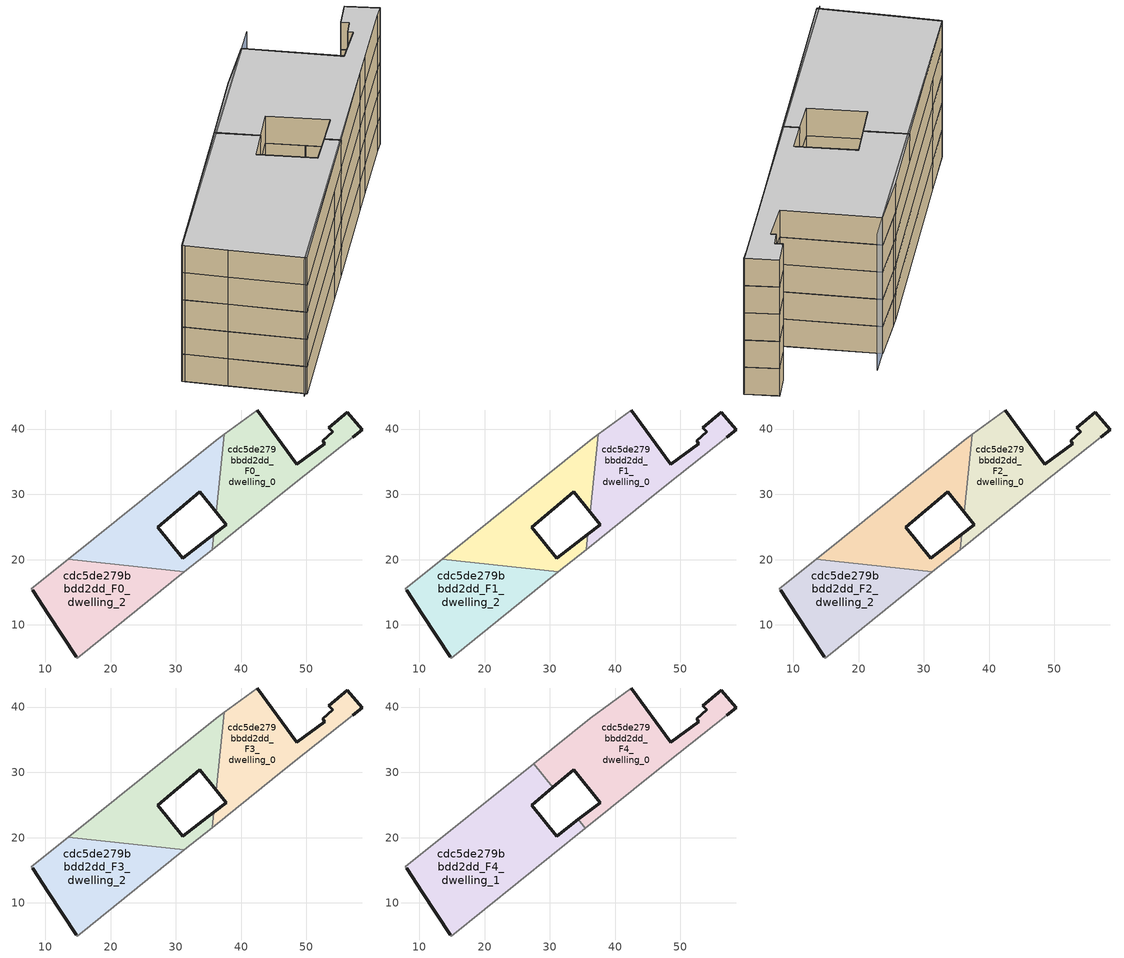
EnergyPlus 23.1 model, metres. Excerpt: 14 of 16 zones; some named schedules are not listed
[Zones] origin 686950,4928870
cdc5de279bbdd2dd_F0_dwelling_0
 floor ground (EU_floor_Construction): 49.72,32.88 57.08,38.72 58.53,39.86 56.22,42.56 53.46,40.19 54.03,39.56 52.47,38.19 52.85,37.76 48.55,34.6 42.44,42.91 37.45,39.23 36.17,27.28 37.71,25.35 35.81,23.88 35.55,21.53 46.77,30.53 z0
 wall outside (EU_wall_Construction): 35.81,23.88 37.71,25.35 36.17,27.28 / 42.44,42.91 48.55,34.6 52.85,37.76 52.47,38.19 54.03,39.56 53.46,40.19 56.22,42.56 58.53,39.86 57.08,38.72 z0:3
 wall adiabatic (EU_wall_Construction): 57.08,38.72 49.72,32.88 46.77,30.53 35.55,21.53 / 37.45,39.23 42.44,42.91 z0:3
 wall to cdc5de279bbdd2dd_F0_dwelling_1 (EU_wall_Construction): 35.55,21.53 35.81,23.88 / 36.17,27.28 37.45,39.23 z0:3
cdc5de279bbdd2dd_F0_dwelling_1
 floor ground (EU_floor_Construction): 35.55,21.53 35.81,23.88 31.06,20.2 27.21,24.98 33.68,30.4 36.17,27.28 37.45,39.23 36.22,38.31 13.51,20.04 31.32,18.13 z0
 wall outside (EU_wall_Construction): 36.17,27.28 33.68,30.4 27.21,24.98 31.06,20.2 35.81,23.88 z0:3
 wall adiabatic (EU_wall_Construction): 35.55,21.53 31.32,18.13 / 13.51,20.04 36.22,38.31 37.45,39.23 z0:3
 wall to cdc5de279bbdd2dd_F0_dwelling_2 (EU_wall_Construction): 31.32,18.13 13.51,20.04 z0:3
cdc5de279bbdd2dd_F0_dwelling_2
 floor ground (EU_floor_Construction): 31.32,18.13 13.51,20.04 7.89,15.52 8.06,15.29 10.46,11.62 14.77,5.1 14.88,4.93 z0
 wall outside (EU_wall_Construction): 14.77,5.1 10.46,11.62 8.06,15.29 z0:3
 wall adiabatic (EU_wall_Construction): 31.32,18.13 14.88,4.93 14.77,5.1 / 8.06,15.29 7.89,15.52 13.51,20.04 z0:3
cdc5de279bbdd2dd_F1_dwelling_0
 floor to cdc5de279bbdd2dd_F0_dwelling_0 (EU_floor_Construction): 49.72,32.88 57.08,38.72 58.53,39.86 56.22,42.56 53.46,40.19 54.03,39.56 52.47,38.19 52.85,37.76 48.55,34.6 42.44,42.91 37.45,39.23 36.17,27.28 37.71,25.35 35.8,23.88 35.55,21.53 46.77,30.53 z3
 wall outside (EU_wall_Construction): 35.81,23.88 37.71,25.35 36.17,27.28 / 42.44,42.91 48.55,34.6 52.85,37.76 52.47,38.19 54.03,39.56 53.46,40.19 56.22,42.56 58.53,39.86 57.08,38.72 z3:6
 wall adiabatic (EU_wall_Construction): 57.08,38.72 49.72,32.88 46.77,30.53 35.55,21.53 / 37.45,39.23 42.44,42.91 z3:6
 wall to cdc5de279bbdd2dd_F1_dwelling_1 (EU_wall_Construction): 35.55,21.53 35.81,23.88 / 36.17,27.28 37.45,39.23 z3:6
cdc5de279bbdd2dd_F1_dwelling_1
 floor to cdc5de279bbdd2dd_F0_dwelling_1 (EU_floor_Construction): 35.55,21.53 35.8,23.88 31.06,20.2 27.21,24.98 33.68,30.4 36.17,27.28 37.45,39.23 36.22,38.31 13.51,20.04 31.32,18.13 z3
 wall outside (EU_wall_Construction): 36.17,27.28 33.68,30.4 27.21,24.98 31.06,20.2 35.81,23.88 z3:6
 wall adiabatic (EU_wall_Construction): 35.55,21.53 31.32,18.13 / 13.51,20.04 36.22,38.31 37.45,39.23 z3:6
 wall to cdc5de279bbdd2dd_F1_dwelling_2 (EU_wall_Construction): 31.32,18.13 13.51,20.04 z3:6
cdc5de279bbdd2dd_F1_dwelling_2
 floor to cdc5de279bbdd2dd_F0_dwelling_2 (EU_floor_Construction): 31.32,18.13 13.51,20.04 7.89,15.52 8.06,15.29 10.46,11.62 14.77,5.1 14.88,4.93 z3
 wall outside (EU_wall_Construction): 14.77,5.1 10.46,11.62 8.06,15.29 z3:6
 wall adiabatic (EU_wall_Construction): 31.32,18.13 14.88,4.93 14.77,5.1 / 8.06,15.29 7.89,15.52 13.51,20.04 z3:6
cdc5de279bbdd2dd_F2_dwelling_0
 floor to cdc5de279bbdd2dd_F1_dwelling_0 (EU_floor_Construction): 49.72,32.88 57.08,38.72 58.53,39.86 56.22,42.56 53.46,40.19 54.03,39.56 52.47,38.19 52.85,37.76 48.55,34.6 42.44,42.91 37.45,39.23 36.17,27.28 37.71,25.35 35.8,23.88 35.55,21.53 46.77,30.53 z6
 wall outside (EU_wall_Construction): 35.81,23.88 37.71,25.35 36.17,27.28 / 42.44,42.91 48.55,34.6 52.85,37.76 52.47,38.19 54.03,39.56 53.46,40.19 56.22,42.56 58.53,39.86 57.08,38.72 z6:9
 wall adiabatic (EU_wall_Construction): 57.08,38.72 49.72,32.88 46.77,30.53 35.55,21.53 / 37.45,39.23 42.44,42.91 z6:9
 wall to cdc5de279bbdd2dd_F2_dwelling_1 (EU_wall_Construction): 35.55,21.53 35.81,23.88 / 36.17,27.28 37.45,39.23 z6:9
cdc5de279bbdd2dd_F2_dwelling_1
 floor to cdc5de279bbdd2dd_F1_dwelling_1 (EU_floor_Construction): 35.55,21.53 35.8,23.88 31.06,20.2 27.21,24.98 33.68,30.4 36.17,27.28 37.45,39.23 36.22,38.31 13.51,20.04 31.32,18.13 z6
 wall outside (EU_wall_Construction): 36.17,27.28 33.68,30.4 27.21,24.98 31.06,20.2 35.81,23.88 z6:9
 wall adiabatic (EU_wall_Construction): 35.55,21.53 31.32,18.13 / 13.51,20.04 36.22,38.31 37.45,39.23 z6:9
 wall to cdc5de279bbdd2dd_F2_dwelling_2 (EU_wall_Construction): 31.32,18.13 13.51,20.04 z6:9
cdc5de279bbdd2dd_F2_dwelling_2
 floor to cdc5de279bbdd2dd_F1_dwelling_2 (EU_floor_Construction): 31.32,18.13 13.51,20.04 7.89,15.52 8.06,15.29 10.46,11.62 14.77,5.1 14.88,4.93 z6
 wall outside (EU_wall_Construction): 14.77,5.1 10.46,11.62 8.06,15.29 z6:9
 wall adiabatic (EU_wall_Construction): 31.32,18.13 14.88,4.93 14.77,5.1 / 8.06,15.29 7.89,15.52 13.51,20.04 z6:9
cdc5de279bbdd2dd_F3_dwelling_0
 floor to cdc5de279bbdd2dd_F2_dwelling_0 (EU_floor_Construction): 49.72,32.88 57.08,38.72 58.53,39.86 56.22,42.56 53.46,40.19 54.03,39.56 52.47,38.19 52.85,37.76 48.55,34.6 42.44,42.91 37.45,39.23 36.17,27.28 37.71,25.35 35.8,23.88 35.55,21.53 46.77,30.53 z9
 wall outside (EU_wall_Construction): 35.81,23.88 37.71,25.35 36.17,27.28 / 42.44,42.91 48.55,34.6 52.85,37.76 52.47,38.19 54.03,39.56 53.46,40.19 56.22,42.56 58.53,39.86 57.08,38.72 z9:12
 wall adiabatic (EU_wall_Construction): 57.08,38.72 49.72,32.88 46.77,30.53 35.55,21.53 / 37.45,39.23 42.44,42.91 z9:12
 wall to cdc5de279bbdd2dd_F3_dwelling_1 (EU_wall_Construction): 35.55,21.53 35.81,23.88 / 36.17,27.28 37.45,39.23 z9:12
cdc5de279bbdd2dd_F3_dwelling_1
 floor to cdc5de279bbdd2dd_F2_dwelling_1 (EU_floor_Construction): 35.55,21.53 35.8,23.88 31.06,20.2 27.21,24.98 33.68,30.4 36.17,27.28 37.45,39.23 36.22,38.31 13.51,20.04 31.32,18.13 z9
 wall outside (EU_wall_Construction): 36.17,27.28 33.68,30.4 27.21,24.98 31.06,20.2 35.81,23.88 z9:12
 wall adiabatic (EU_wall_Construction): 35.55,21.53 31.32,18.13 / 13.51,20.04 36.22,38.31 37.45,39.23 z9:12
 wall to cdc5de279bbdd2dd_F3_dwelling_2 (EU_wall_Construction): 31.32,18.13 13.51,20.04 z9:12
 roof outside (EU_roof_Construction): 30.44,27.69 27.21,24.98 31.06,20.2 34.38,22.77 35.44,21.44 31.32,18.13 13.51,20.04 27.53,31.33 z12
cdc5de279bbdd2dd_F3_dwelling_2
 floor to cdc5de279bbdd2dd_F2_dwelling_2 (EU_floor_Construction): 31.32,18.13 13.51,20.04 7.89,15.52 8.06,15.29 10.46,11.62 14.77,5.1 14.88,4.93 z9
 wall outside (EU_wall_Construction): 14.77,5.1 10.46,11.62 8.06,15.29 z9:12
 wall adiabatic (EU_wall_Construction): 31.32,18.13 14.88,4.93 14.77,5.1 / 8.06,15.29 7.89,15.52 13.51,20.04 z9:12
 roof outside (EU_roof_Construction): 31.32,18.13 14.88,4.93 14.77,5.1 10.46,11.62 8.06,15.29 7.89,15.52 13.51,20.04 z12
cdc5de279bbdd2dd_F4_dwelling_0
 floor to cdc5de279bbdd2dd_F3_dwelling_0 (EU_floor_Construction): 49.72,32.88 57.08,38.72 58.53,39.86 56.22,42.56 53.46,40.19 54.03,39.56 52.47,38.19 52.85,37.76 48.55,34.6 42.44,42.91 37.45,39.23 36.17,27.28 37.71,25.35 35.8,23.88 35.55,21.53 46.77,30.53 z12
 floor to cdc5de279bbdd2dd_F3_dwelling_1 (EU_floor_Construction): 36.17,27.28 37.45,39.23 36.22,38.31 27.53,31.33 30.44,27.69 33.68,30.4 z12; 35.55,21.53 35.8,23.88 34.38,22.77 35.44,21.44 z12
 wall outside (EU_wall_Construction): 34.38,22.77 37.71,25.35 33.68,30.4 30.44,27.69 / 42.44,42.91 48.55,34.6 52.85,37.76 52.47,38.19 54.03,39.56 53.46,40.19 56.22,42.56 58.53,39.86 57.08,38.72 z12:15
 wall adiabatic (EU_wall_Construction): 57.08,38.72 49.72,32.88 46.77,30.53 35.44,21.44 / 27.53,31.33 36.22,38.31 42.44,42.91 z12:15
 wall to cdc5de279bbdd2dd_F4_dwelling_1 (EU_wall_Construction): 35.44,21.44 34.38,22.77 / 30.44,27.69 27.53,31.33 z12:15
 ceiling to cdc5de279bbdd2dd_F5_dwelling_0 (EU_floor_Construction): 56.22,42.56 58.53,39.86 57.08,38.72 49.72,32.88 46.77,30.53 35.44,21.44 34.38,22.77 37.71,25.35 33.68,30.4 30.44,27.69 27.53,31.33 36.22,38.31 42.44,42.91 48.55,34.6 52.85,37.76 52.47,38.19 54.03,39.56 53.46,40.19 z15
cdc5de279bbdd2dd_F4_dwelling_1
 floor outside (EU_floor_Construction): 30.44,27.69 27.21,24.98 31.06,20.2 34.38,22.77 35.44,21.44 31.32,18.13 13.51,20.04 27.53,31.33 z12; 31.32,18.13 14.88,4.93 14.77,5.1 10.46,11.62 8.06,15.29 7.89,15.52 13.51,20.04 z12
 wall outside (EU_wall_Construction): 30.44,27.69 27.21,24.98 31.06,20.2 34.38,22.77 / 14.77,5.1 10.46,11.62 8.06,15.29 z12:15
 wall adiabatic (EU_wall_Construction): 35.44,21.44 14.88,4.93 14.77,5.1 / 8.06,15.29 7.89,15.52 27.53,31.33 z12:15
 ceiling to cdc5de279bbdd2dd_F5_dwelling_1 (EU_floor_Construction): 30.44,27.69 27.21,24.98 31.06,20.2 34.38,22.77 35.44,21.44 14.88,4.93 14.77,5.1 10.46,11.62 8.06,15.29 7.89,15.52 27.53,31.33 z15
shading: 14.34,4.82 57.08,38.72 / 45.33,45.13 7.89,15.52 z0:15
[Building]
EU S2 Campaign: North Axis=0; Terrain=City; Solar Distribution=FullExterior
[Site:Location]
Bologna: Latitude=44.5; Longitude=11.25; Time Zone=1; Elevation=37
[SizingPeriod:WeatherFileDays]
AnnualSizingPeriod: Begin Month=1; Begin Day of Month=1; End Month=12; End Day of Month=31; Day of Week for Start Day=Monday; Use Weather File Daylight Saving Period=No; Use Weather File Rain and Snow Indicators=No
[MATERIAL]
EU_InternalMass_Material: Roughness=MediumRough; Thickness=0.1; Conductivity=1; Density=1800; Specific Heat=900; Thermal Absorptance=0.9; Solar Absorptance=0.7; Visible Absorptance=0.7
[MATERIAL:NOMASS] Roughness=MediumRough; Thermal Absorptance=0.9; Solar Absorptance=0.7; Visible Absorptance=0.7
Name | Thermal Resistance
EU_wall_NoMass | 0.905828
EU_roof_NoMass | 0.37593
EU_floor_NoMass | 0.67114
[CONSTRUCTION]
EU_wall_Construction: EU_wall_NoMass
EU_roof_Construction: EU_roof_NoMass
EU_floor_Construction: EU_floor_NoMass
EU_InternalMass_Construction: EU_InternalMass_Material
[ZONE] Type=1; Multiplier=1; Ceiling Height=autocalculate; Floor Area=autocalculate; Part of Total Floor Area=Yes
Name | Volume
cdc5de279bbdd2dd_F0_dwelling_0 | 536.364
cdc5de279bbdd2dd_F1_dwelling_0; cdc5de279bbdd2dd_F2_dwelling_0; cdc5de279bbdd2dd_F3_dwelling_0 | 536.363
cdc5de279bbdd2dd_F4_dwelling_0 | 709.042
cdc5de279bbdd2dd_F0_dwelling_1 | 536.345
cdc5de279bbdd2dd_F1_dwelling_1; cdc5de279bbdd2dd_F2_dwelling_1; cdc5de279bbdd2dd_F3_dwelling_1 | 536.344
cdc5de279bbdd2dd_F4_dwelling_1 | 899.921
cdc5de279bbdd2dd_F0_dwelling_2; cdc5de279bbdd2dd_F1_dwelling_2; cdc5de279bbdd2dd_F2_dwelling_2; cdc5de279bbdd2dd_F3_dwelling_2 | 536.347
[INTERNALMASS] Construction=EU_InternalMass_Construction
Name | Zone or ZoneList | Surface Area
cdc5de279bbdd2dd_F0_dwelling_0_EU_InternalMass | cdc5de279bbdd2dd_F0_dwelling_0 | 178.785
cdc5de279bbdd2dd_F0_dwelling_1_EU_InternalMass | cdc5de279bbdd2dd_F0_dwelling_1 | 178.777
cdc5de279bbdd2dd_F0_dwelling_2_EU_InternalMass | cdc5de279bbdd2dd_F0_dwelling_2 | 178.782
cdc5de279bbdd2dd_F1_dwelling_0_EU_InternalMass | cdc5de279bbdd2dd_F1_dwelling_0 | 178.785
cdc5de279bbdd2dd_F1_dwelling_1_EU_InternalMass | cdc5de279bbdd2dd_F1_dwelling_1 | 178.777
cdc5de279bbdd2dd_F1_dwelling_2_EU_InternalMass | cdc5de279bbdd2dd_F1_dwelling_2 | 178.782
cdc5de279bbdd2dd_F2_dwelling_0_EU_InternalMass | cdc5de279bbdd2dd_F2_dwelling_0 | 178.785
cdc5de279bbdd2dd_F2_dwelling_1_EU_InternalMass | cdc5de279bbdd2dd_F2_dwelling_1 | 178.777
cdc5de279bbdd2dd_F2_dwelling_2_EU_InternalMass | cdc5de279bbdd2dd_F2_dwelling_2 | 178.782
cdc5de279bbdd2dd_F3_dwelling_0_EU_InternalMass | cdc5de279bbdd2dd_F3_dwelling_0 | 178.785
cdc5de279bbdd2dd_F3_dwelling_1_EU_InternalMass | cdc5de279bbdd2dd_F3_dwelling_1 | 178.777
cdc5de279bbdd2dd_F3_dwelling_2_EU_InternalMass | cdc5de279bbdd2dd_F3_dwelling_2 | 178.782
cdc5de279bbdd2dd_F4_dwelling_0_EU_InternalMass | cdc5de279bbdd2dd_F4_dwelling_0 | 236.36
cdc5de279bbdd2dd_F4_dwelling_1_EU_InternalMass | cdc5de279bbdd2dd_F4_dwelling_1 | 300.007
[OTHEREQUIPMENT] Fuel Type=Electricity; Design Level Calculation Method=Watts/Area; Power per Zone Floor Area=1; Fraction Latent=0; Fraction Radiant=0; Fraction Lost=0; Carbon Dioxide Generation Rate=0; EndUse Subcategory=EU_Step8_InternalGains
Name | Zone or ZoneList or Space or SpaceList | Schedule
EU_Step8_InternalGain_cdc5de279bbdd2dd_F0_dwelling_0_f000 | cdc5de279bbdd2dd_F0_dwelling_0 | EU_Step8_GainSchedule_cdc5de279bbdd2dd_F0_dwelling_0_f000
EU_Step8_InternalGain_cdc5de279bbdd2dd_F0_dwelling_1_f000 | cdc5de279bbdd2dd_F0_dwelling_1 | EU_Step8_GainSchedule_cdc5de279bbdd2dd_F0_dwelling_1_f000
EU_Step8_InternalGain_cdc5de279bbdd2dd_F0_dwelling_2_f000 | cdc5de279bbdd2dd_F0_dwelling_2 | EU_Step8_GainSchedule_cdc5de279bbdd2dd_F0_dwelling_2_f000
EU_Step8_InternalGain_cdc5de279bbdd2dd_F1_dwelling_0_f000 | cdc5de279bbdd2dd_F1_dwelling_0 | EU_Step8_GainSchedule_cdc5de279bbdd2dd_F1_dwelling_0_f000
EU_Step8_InternalGain_cdc5de279bbdd2dd_F1_dwelling_1_f000 | cdc5de279bbdd2dd_F1_dwelling_1 | EU_Step8_GainSchedule_cdc5de279bbdd2dd_F1_dwelling_1_f000
EU_Step8_InternalGain_cdc5de279bbdd2dd_F1_dwelling_2_f000 | cdc5de279bbdd2dd_F1_dwelling_2 | EU_Step8_GainSchedule_cdc5de279bbdd2dd_F1_dwelling_2_f000
EU_Step8_InternalGain_cdc5de279bbdd2dd_F2_dwelling_0_f000 | cdc5de279bbdd2dd_F2_dwelling_0 | EU_Step8_GainSchedule_cdc5de279bbdd2dd_F2_dwelling_0_f000
EU_Step8_InternalGain_cdc5de279bbdd2dd_F2_dwelling_1_f000 | cdc5de279bbdd2dd_F2_dwelling_1 | EU_Step8_GainSchedule_cdc5de279bbdd2dd_F2_dwelling_1_f000
EU_Step8_InternalGain_cdc5de279bbdd2dd_F2_dwelling_2_f000 | cdc5de279bbdd2dd_F2_dwelling_2 | EU_Step8_GainSchedule_cdc5de279bbdd2dd_F2_dwelling_2_f000
EU_Step8_InternalGain_cdc5de279bbdd2dd_F3_dwelling_0_f000 | cdc5de279bbdd2dd_F3_dwelling_0 | EU_Step8_GainSchedule_cdc5de279bbdd2dd_F3_dwelling_0_f000
EU_Step8_InternalGain_cdc5de279bbdd2dd_F3_dwelling_1_f000 | cdc5de279bbdd2dd_F3_dwelling_1 | EU_Step8_GainSchedule_cdc5de279bbdd2dd_F3_dwelling_1_f000
EU_Step8_InternalGain_cdc5de279bbdd2dd_F3_dwelling_2_f000 | cdc5de279bbdd2dd_F3_dwelling_2 | EU_Step8_GainSchedule_cdc5de279bbdd2dd_F3_dwelling_2_f000
EU_Step8_InternalGain_cdc5de279bbdd2dd_F4_dwelling_0_f000 | cdc5de279bbdd2dd_F4_dwelling_0 | EU_Step8_GainSchedule_cdc5de279bbdd2dd_F4_dwelling_0_f000
EU_Step8_InternalGain_cdc5de279bbdd2dd_F4_dwelling_1_f000 | cdc5de279bbdd2dd_F4_dwelling_1 | EU_Step8_GainSchedule_cdc5de279bbdd2dd_F4_dwelling_1_f000
[ZONEVENTILATION:DESIGNFLOWRATE] Schedule=EU_AlwaysOn; Design Flow Rate Calculation Method=AirChanges/Hour; Air Changes per Hour=0.73129; Ventilation Type=Natural; Fan Pressure Rise=0; Fan Total Efficiency=1; Constant Term Coefficient=1; Temperature Term Coefficient=0; Velocity Term Coefficient=0; Velocity Squared Term Coefficient=0; Minimum Indoor Temperature=-100; Maximum Indoor Temperature=100; Delta Temperature=-100; Minimum Outdoor Temperature=-100; Maximum Outdoor Temperature=100; Maximum Wind Speed=40
Name | Zone or ZoneList or Space or SpaceList
EU_ConstantAir_cdc5de279bbdd2dd_F0_dwelling_0 | cdc5de279bbdd2dd_F0_dwelling_0
EU_ConstantAir_cdc5de279bbdd2dd_F0_dwelling_1 | cdc5de279bbdd2dd_F0_dwelling_1
EU_ConstantAir_cdc5de279bbdd2dd_F0_dwelling_2 | cdc5de279bbdd2dd_F0_dwelling_2
EU_ConstantAir_cdc5de279bbdd2dd_F1_dwelling_0 | cdc5de279bbdd2dd_F1_dwelling_0
EU_ConstantAir_cdc5de279bbdd2dd_F1_dwelling_1 | cdc5de279bbdd2dd_F1_dwelling_1
EU_ConstantAir_cdc5de279bbdd2dd_F1_dwelling_2 | cdc5de279bbdd2dd_F1_dwelling_2
EU_ConstantAir_cdc5de279bbdd2dd_F2_dwelling_0 | cdc5de279bbdd2dd_F2_dwelling_0
EU_ConstantAir_cdc5de279bbdd2dd_F2_dwelling_1 | cdc5de279bbdd2dd_F2_dwelling_1
EU_ConstantAir_cdc5de279bbdd2dd_F2_dwelling_2 | cdc5de279bbdd2dd_F2_dwelling_2
EU_ConstantAir_cdc5de279bbdd2dd_F3_dwelling_0 | cdc5de279bbdd2dd_F3_dwelling_0
EU_ConstantAir_cdc5de279bbdd2dd_F3_dwelling_1 | cdc5de279bbdd2dd_F3_dwelling_1
EU_ConstantAir_cdc5de279bbdd2dd_F3_dwelling_2 | cdc5de279bbdd2dd_F3_dwelling_2
EU_ConstantAir_cdc5de279bbdd2dd_F4_dwelling_0 | cdc5de279bbdd2dd_F4_dwelling_0
EU_ConstantAir_cdc5de279bbdd2dd_F4_dwelling_1 | cdc5de279bbdd2dd_F4_dwelling_1
[HVACTEMPLATE:THERMOSTAT] Constant Heating Setpoint=20; Constant Cooling Setpoint=50
EU_HeatOnly_cdc5de279bbdd2dd_F0_dwelling_0; EU_HeatOnly_cdc5de279bbdd2dd_F0_dwelling_1; EU_HeatOnly_cdc5de279bbdd2dd_F0_dwelling_2; EU_HeatOnly_cdc5de279bbdd2dd_F1_dwelling_0; EU_HeatOnly_cdc5de279bbdd2dd_F1_dwelling_1; EU_HeatOnly_cdc5de279bbdd2dd_F1_dwelling_2; EU_HeatOnly_cdc5de279bbdd2dd_F2_dwelling_0; EU_HeatOnly_cdc5de279bbdd2dd_F2_dwelling_1; EU_HeatOnly_cdc5de279bbdd2dd_F2_dwelling_2; EU_HeatOnly_cdc5de279bbdd2dd_F3_dwelling_0; EU_HeatOnly_cdc5de279bbdd2dd_F3_dwelling_1; EU_HeatOnly_cdc5de279bbdd2dd_F3_dwelling_2; EU_HeatOnly_cdc5de279bbdd2dd_F4_dwelling_0; EU_HeatOnly_cdc5de279bbdd2dd_F4_dwelling_1; EU_HeatOnly_cdc5de279bbdd2dd_F5_dwelling_0; EU_HeatOnly_cdc5de279bbdd2dd_F5_dwelling_1
[HVACTEMPLATE:ZONE:IDEALLOADSAIRSYSTEM] System Availability Schedule=EU_AlwaysOn; Maximum Heating Supply Air Temperature=50; Minimum Cooling Supply Air Temperature=13; Maximum Heating Supply Air Humidity Ratio=0.0156; Minimum Cooling Supply Air Humidity Ratio=0.0077; Heating Limit=NoLimit; Cooling Limit=NoLimit; Heating Availability Schedule=EU_AlwaysOn; Cooling Availability Schedule=EU_CoolingOff; Dehumidification Control Type=ConstantSensibleHeatRatio; Cooling Sensible Heat Ratio=0.7; Dehumidification Setpoint=60; Humidification Control Type=None; Humidification Setpoint=30; Outdoor Air Method=None; Outdoor Air Flow Rate per Person=0.00944; Outdoor Air Flow Rate per Zone Floor Area=0; Outdoor Air Flow Rate per Zone=0; Demand Controlled Ventilation Type=None; Outdoor Air Economizer Type=NoEconomizer; Heat Recovery Type=None; Sensible Heat Recovery Effectiveness=0.7; Latent Heat Recovery Effectiveness=0.65
Name | Template Thermostat
cdc5de279bbdd2dd_F0_dwelling_0 | EU_HeatOnly_cdc5de279bbdd2dd_F0_dwelling_0
cdc5de279bbdd2dd_F0_dwelling_1 | EU_HeatOnly_cdc5de279bbdd2dd_F0_dwelling_1
cdc5de279bbdd2dd_F0_dwelling_2 | EU_HeatOnly_cdc5de279bbdd2dd_F0_dwelling_2
cdc5de279bbdd2dd_F1_dwelling_0 | EU_HeatOnly_cdc5de279bbdd2dd_F1_dwelling_0
cdc5de279bbdd2dd_F1_dwelling_1 | EU_HeatOnly_cdc5de279bbdd2dd_F1_dwelling_1
cdc5de279bbdd2dd_F1_dwelling_2 | EU_HeatOnly_cdc5de279bbdd2dd_F1_dwelling_2
cdc5de279bbdd2dd_F2_dwelling_0 | EU_HeatOnly_cdc5de279bbdd2dd_F2_dwelling_0
cdc5de279bbdd2dd_F2_dwelling_1 | EU_HeatOnly_cdc5de279bbdd2dd_F2_dwelling_1
cdc5de279bbdd2dd_F2_dwelling_2 | EU_HeatOnly_cdc5de279bbdd2dd_F2_dwelling_2
cdc5de279bbdd2dd_F3_dwelling_0 | EU_HeatOnly_cdc5de279bbdd2dd_F3_dwelling_0
cdc5de279bbdd2dd_F3_dwelling_1 | EU_HeatOnly_cdc5de279bbdd2dd_F3_dwelling_1
cdc5de279bbdd2dd_F3_dwelling_2 | EU_HeatOnly_cdc5de279bbdd2dd_F3_dwelling_2
cdc5de279bbdd2dd_F4_dwelling_0 | EU_HeatOnly_cdc5de279bbdd2dd_F4_dwelling_0
cdc5de279bbdd2dd_F4_dwelling_1 | EU_HeatOnly_cdc5de279bbdd2dd_F4_dwelling_1
